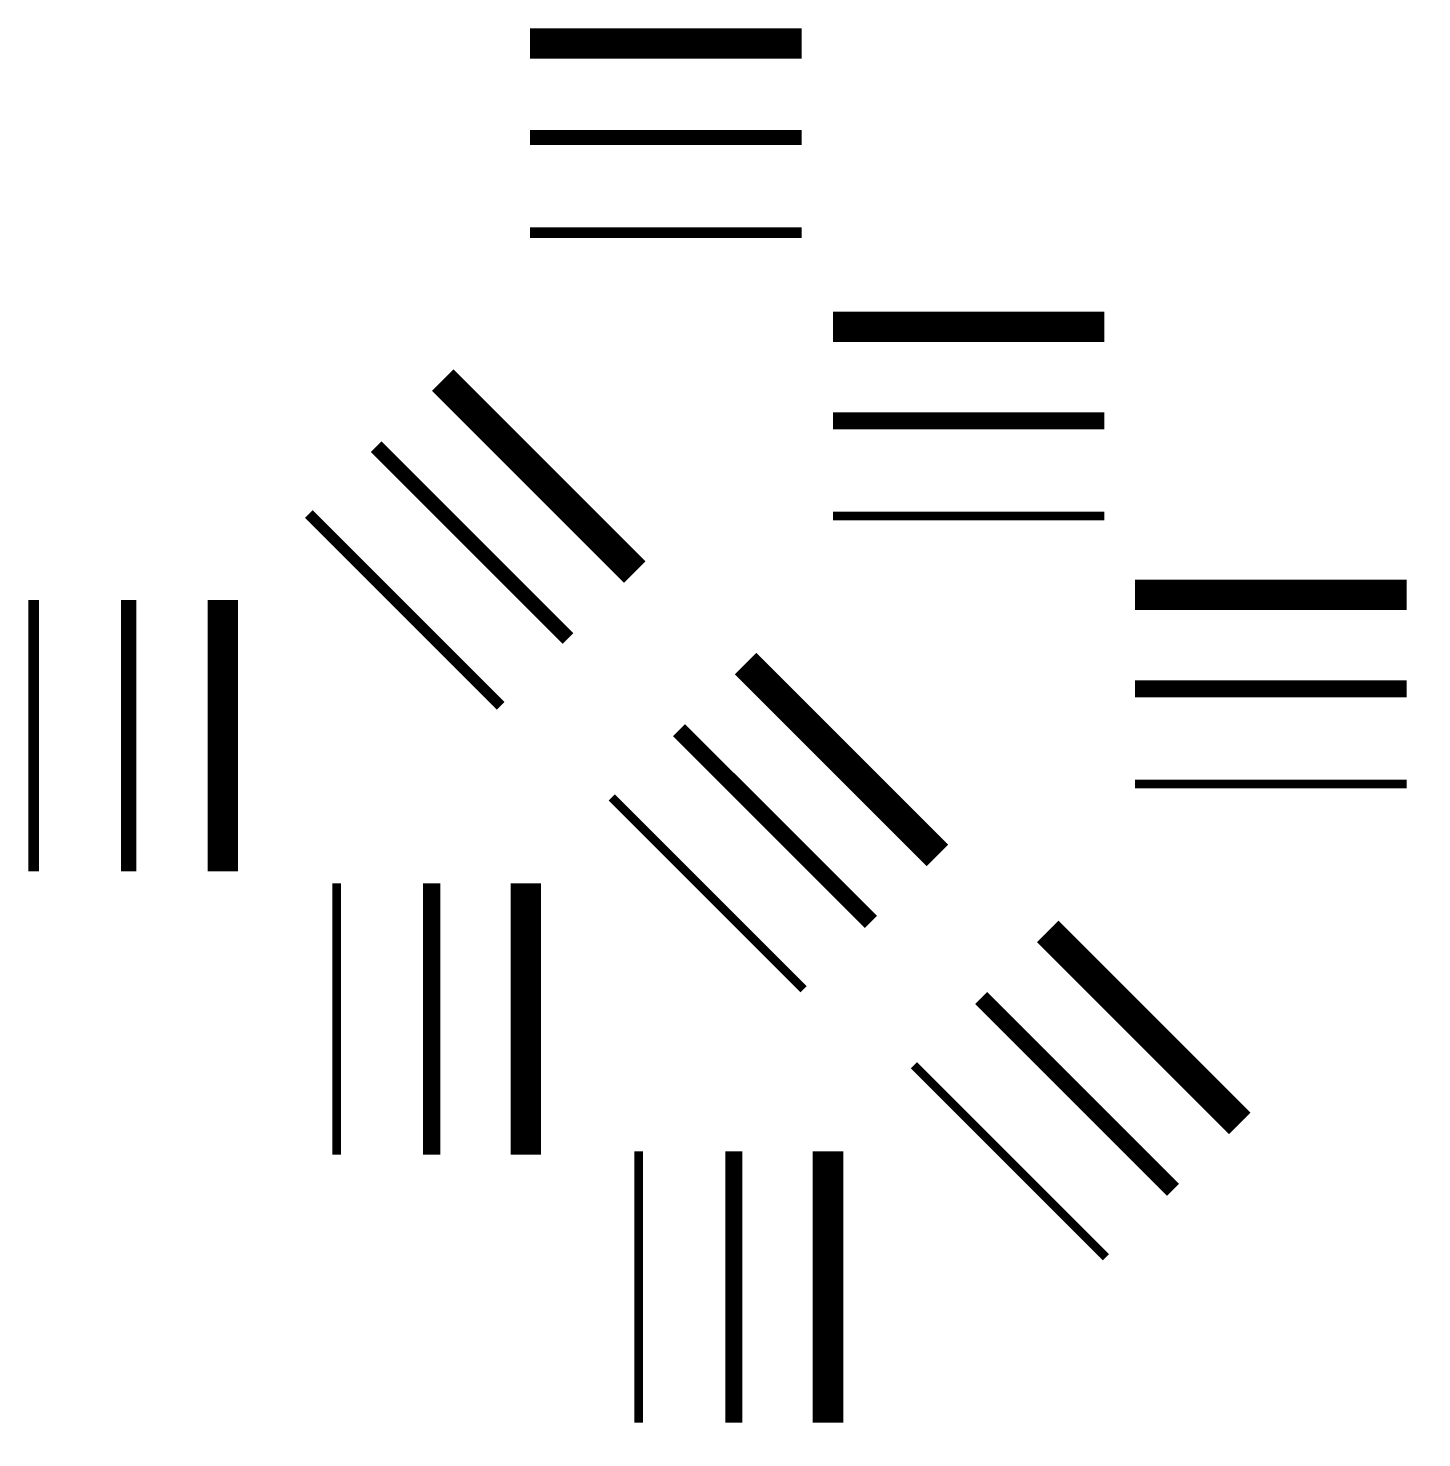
# Model space of a CAD drawing. Header units: metres. Extents: x 2.3 to 28, y -8.7 to 17.3.
import ezdxf

# ---------------------------------------------------------------- set-up
doc = ezdxf.new("R2010")
doc.units = ezdxf.units.M
for name, color, linetype in [('FJV-FREM-DN150', 1, 'Continuous'), ('FJV-FREM-DN300', 1, 'Continuous'), ('FJV-FREM-DN50', 1, 'Continuous'), ('FJV-RETUR-DN150', 5, 'Continuous'), ('FJV-RETUR-DN300', 5, 'Continuous'), ('FJV-RETUR-DN50', 5, 'Continuous'), ('FJV-TWIN-DN150', 6, 'Continuous'), ('FJV-TWIN-DN32', 6, 'Continuous'), ('FJV-TWIN-DN65', 6, 'Continuous')]:
    doc.layers.add(name, color=color, linetype=linetype)

msp = doc.modelspace()

# ---------------------------------------------------------------- linework, layer by layer
at = {"layer": 'FJV-FREM-DN150', "const_width": 0.315}
for points in [[(22.12, 10.041), (17.12, 10.041)], [(17.819, 0.81), (14.283, 4.345)], [(9.728, -3.477), (9.728, 1.523)]]:
    msp.add_lwpolyline(points, dxfattribs=at)
at = {"layer": 'FJV-FREM-DN300', "const_width": 0.56}
for points in [[(22.12, 11.775), (17.12, 11.775)], [(19.046, 2.036), (15.51, 5.572)], [(11.462, -3.477), (11.462, 1.523)]]:
    msp.add_lwpolyline(points, dxfattribs=at)
at = {"layer": 'FJV-FREM-DN50', "const_width": 0.16}
for points in [[(22.12, 8.289), (17.12, 8.289)], [(16.58, -0.429), (13.045, 3.106)], [(7.976, -3.477), (7.976, 1.523)]]:
    msp.add_lwpolyline(points, dxfattribs=at)
at = {"layer": 'FJV-RETUR-DN150', "const_width": 0.315}
for points in [[(27.685, 5.104), (22.685, 5.104)], [(23.384, -4.127), (19.849, -0.592)], [(15.293, -8.414), (15.293, -3.414)]]:
    msp.add_lwpolyline(points, dxfattribs=at)
at = {"layer": 'FJV-RETUR-DN300', "const_width": 0.56}
for points in [[(27.685, 6.839), (22.685, 6.839)], [(24.611, -2.901), (21.075, 0.635)], [(17.028, -8.414), (17.028, -3.414)]]:
    msp.add_lwpolyline(points, dxfattribs=at)
at = {"layer": 'FJV-RETUR-DN50', "const_width": 0.16}
for points in [[(27.685, 3.352), (22.685, 3.352)], [(22.146, -5.366), (18.61, -1.83)], [(13.541, -8.414), (13.541, -3.414)]]:
    msp.add_lwpolyline(points, dxfattribs=at)
at = {"layer": 'FJV-TWIN-DN150', "const_width": 0.56}
for points in [[(16.541, 16.996), (11.541, 16.996)], [(13.467, 7.257), (9.931, 10.793)], [(5.883, 1.744), (5.883, 6.744)]]:
    msp.add_lwpolyline(points, dxfattribs=at)
at = {"layer": 'FJV-TWIN-DN32', "const_width": 0.2}
for points in [[(16.541, 13.51), (11.541, 13.51)], [(11.001, 4.792), (7.466, 8.327)], [(2.397, 1.744), (2.397, 6.744)]]:
    msp.add_lwpolyline(points, dxfattribs=at)
at = {"layer": 'FJV-TWIN-DN65', "const_width": 0.28}
for points in [[(16.541, 15.262), (11.541, 15.262)], [(12.24, 6.031), (8.705, 9.566)], [(4.149, 1.744), (4.149, 6.744)]]:
    msp.add_lwpolyline(points, dxfattribs=at)

doc.saveas('drawing.dxf')
